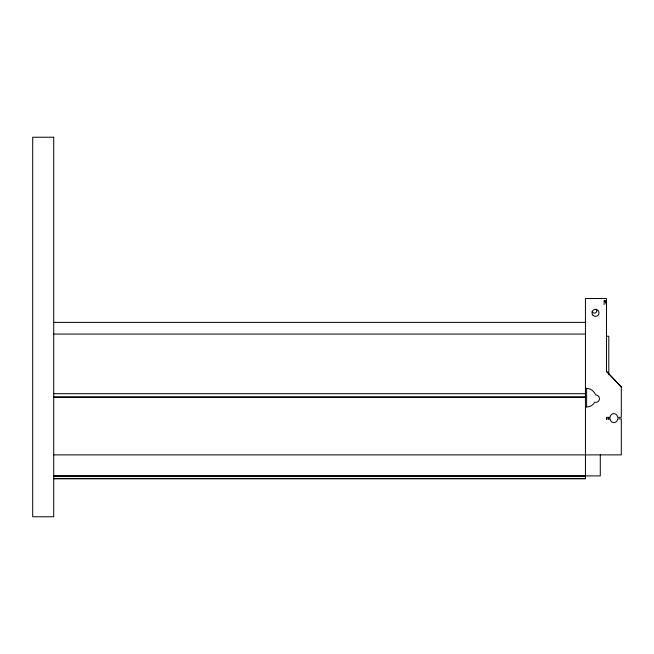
<?xml version="1.0" encoding="UTF-8"?>
<svg xmlns="http://www.w3.org/2000/svg" width="654" height="654" viewBox="0 0 654 654"><rect width="100%" height="100%" fill="white"/><g stroke="black" fill="none" stroke-linecap="round" stroke-linejoin="round"><path stroke-width="0.98" d="M606.593 303.75L606.471 304.584L606.152 302.14L604.541 300.848M604.133 304.584L604.133 300.734L606.471 300.734M53.718 322.381L585.444 322.373M53.718 334.055L585.444 334.055M606.471 336.23L608.8 336.23L608.8 374.767M585.444 388.321L586.613 388.321L586.613 406.976A9.27 9.27 0 0 0 594.641 402.341L594.805 402.235A3.711 3.711 0 0 0 599.44 399.136A3.711 3.711 0 0 0 595.761 394.942L594.641 393.07A9.27 9.27 0 0 0 586.613 388.435M53.718 393.692L585.444 393.683M53.718 397.076L585.444 397.076M53.718 397.182L585.444 397.182M585.444 406.862L586.613 406.862M606.471 418.871L610.157 418.871A3.711 3.711 0 0 0 613.869 422.582A3.711 3.711 0 0 0 617.572 418.871L621.3 418.871L621.3 454.882L53.718 454.882M53.718 475.899L600.282 475.899L600.282 454.882M53.718 476.137L585.444 476.137M53.718 476.488L585.444 476.488M53.718 478.475L585.444 478.475M53.718 478.826L585.444 478.818L585.444 298.526L606.471 298.526L606.471 371.717M604.133 300.734L605.841 302.336L606.471 304.584M621.3 386.931L606.471 371.341L621.3 386.931L621.3 417.342L617.572 417.342A3.711 3.711 0 0 0 613.869 413.639A3.711 3.711 0 0 0 610.157 417.342L606.471 417.342L606.471 419.386M606.487 302.916L606.569 303.333M608.8 417.358L608.8 419.386M596.088 309.129A2.338 2.338 0 0 1 595.606 312.808A2.338 2.338 0 0 1 592.181 311.386M53.718 137.226L32.7 137.226L32.7 516.774L53.718 516.774L53.718 137.226M593.023 315.351A3.507 3.507 0 0 0 598.884 313.773A3.507 3.507 0 0 0 594.592 309.489A3.507 3.507 0 0 0 593.023 315.351"/></g></svg>
